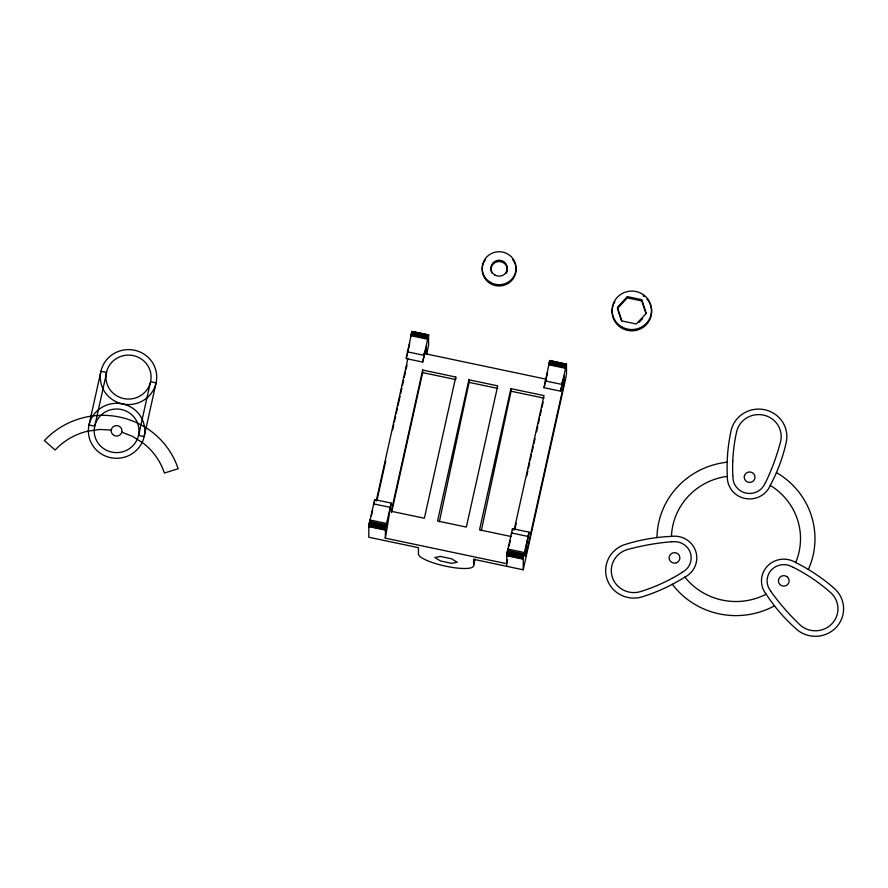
<?xml version="1.0" encoding="UTF-8"?>
<svg xmlns="http://www.w3.org/2000/svg" width="888" height="888" viewBox="0 0 888 888"><rect width="100%" height="100%" fill="white"/><g stroke="black" fill="none" stroke-linecap="round" stroke-linejoin="round"><path stroke-width="1.33" d="M671.483 536.374L671.95 536.308A22.3 21.723 -0.3 0 1 695.726 551.248A22.3 21.723 -0.3 0 1 685.314 576.878L684.892 577.089A181.163 176.446 -0.3 0 1 674.802 583.005L671.361 584.837A181.163 176.446 -0.3 0 1 646.198 595.537L644.222 596.159A28.216 27.484 -0.3 0 1 606.992 578.998A28.216 27.484 -0.3 0 1 627.017 543.933L628.993 543.301A176.024 171.44 -0.3 0 1 655.844 537.717L659.74 537.251A176.024 171.44 -0.3 0 1 671.483 536.374L671.628 533.51A64.558 62.87 -0.3 0 1 724.43 476.801L727.339 476.379A181.163 176.446 -0.3 0 1 727.117 464.912L727.216 461.094A181.163 176.446 -0.3 0 1 730.28 434.521L730.724 432.545A28.216 27.484 -0.3 0 1 764.601 409.712A28.216 27.484 -0.3 0 1 785.769 444.122L785.347 446.109A176.024 171.44 -0.3 0 1 776.878 471.55L775.335 475.069A176.024 171.44 -0.3 0 1 770.251 485.403L770.074 485.847A22.3 21.723 -0.3 0 1 744.899 498.434A22.3 21.723 -0.3 0 1 727.316 476.845L727.339 476.379M475.102 558.963L473.615 565.678A28.216 6.249 12.5 0 1 446.065 566.267A28.216 6.249 12.5 0 1 418.448 554.068L418.415 547.674L368.775 537.229L368.875 525.252L374.647 499.6L391.186 503.085C389.088 514.774 387.501 526.484 385.303 538.15L506.66 563.691L507.548 559.684M385.303 538.15L385.503 528.205L391.186 503.085M506.671 566.244L506.759 554.345L512.531 528.693L529.07 532.178L525.541 549.716L525.574 556.499L564.124 382.961L564.091 376.179L560.55 391.164L544 387.69L549.572 361.338L549.883 360.528L566.466 364.158L566.522 373.493L565.645 378.71L523.21 569.807L473.582 559.285L473.615 565.678M523.21 569.807L523.31 557.831L529.07 532.178M374.525 501.11L374.647 499.6M512.409 530.203L512.531 528.693M94.683 426.207L94.183 430.447A22.389 21.811 -0.3 0 0 111.844 452.125A22.389 21.811 -0.3 0 0 137.118 439.482L137.651 438.161A22.389 21.811 -0.3 0 0 137.895 424.142L137.407 422.799A22.389 21.811 -0.3 0 0 101.01 415.14L99.989 416.161A22.389 21.811 -0.3 0 0 95.049 424.819L94.683 426.207L89 425.008L100.932 371.273L106.627 372.472L95.049 424.819M111.266 430.047L111.333 429.703A5.361 5.217 -0.3 0 1 117.704 425.707A5.361 5.217 -0.3 0 1 121.811 431.912L121.734 432.245A5.361 5.217 -0.3 0 1 115.44 435.919A5.361 5.217 -0.3 0 1 111.266 430.047L99.778 429.47L87.257 431.279A64.558 62.87 -0.3 0 0 55.112 450.038L44.4 440.581A79.01 76.956 -0.3 0 1 88.811 416.55C109.146 412.92 130.791 417.416 147.907 428.993A79.01 76.956 -0.3 0 1 178.155 468.731L164.391 473.038A64.558 62.87 -0.3 0 0 143.068 443.023L132.445 436.341L121.756 432.145M374.336 502.22L373.804 504.961M511.688 534.054L511.976 532.634M439.327 521.866L469.341 381.119M481.307 530.691L511.033 391.308M426.717 354.323L428.593 344.91L428.571 334.943L411.999 331.435L406.116 358.597L422.666 362.071L426.207 347.086L426.229 353.935L546.231 379.198M428.571 334.943L422.666 362.071M566.466 364.158L560.55 391.164M150.216 383.117L138.639 435.453L144.156 436.619L156.088 382.883L150.572 381.729A22.577 21.989 -0.3 0 0 133.278 355.589A22.577 21.989 -0.3 0 0 106.449 372.438L106.005 375.28A22.577 21.989 -0.3 0 0 124.464 398.712A22.577 21.989 -0.3 0 0 150.216 383.117L150.572 381.729M371.406 515.806L372.605 510.434M407.57 353.002L409.657 343.601M376.223 501.054L407.903 358.452M377.3 498.856L385.703 461.027M392.596 429.97L393.795 424.564M394.394 421.856L395.604 416.461M396.203 413.753L397.402 408.358M398.002 405.65L400.1 396.192M400.699 393.495L401.898 388.089M402.497 385.392L403.696 379.986M404.295 377.289L405.494 371.883M406.105 369.186L407.004 365.123M422.644 370.052L391.275 511.288L424.375 518.248L455.744 377.023L422.644 370.052L422.655 372.616L391.586 512.498M468.92 379.798L437.551 521.023L466.344 527.084L497.713 385.858L468.92 379.798L468.942 382.351L497.735 388.411M514.119 530.103L544 395.593L510.9 388.633L479.531 529.859L511.299 536.552M508.991 546.242L510.189 540.87M545.154 383.438L545.754 380.752M546.353 378.066L547.541 372.694M515.029 528.626L516.228 523.243M526.684 476.168L527.872 470.784M528.471 468.098L529.67 462.715M530.269 460.028L531.457 454.645M532.056 451.959L533.255 446.575M533.855 443.889L535.042 438.506M536.541 431.779L537.74 426.395M538.339 423.709L539.527 418.326M540.126 415.639L541.325 410.256M541.913 407.57L543.112 402.186M407.27 354.345L406.427 357.775M544.844 384.793L544 387.69M795.648 562.504L795.248 562.259A22.3 21.723 -0.3 0 0 767.254 566.3A22.3 21.723 -0.3 0 0 765.856 593.828L766.155 594.194A176.024 171.44 -0.3 0 0 772.804 603.651L775.169 606.715A176.024 171.44 -0.3 0 0 793.55 626.562L795.104 627.916A28.216 27.484 -0.3 0 0 836.285 627.261A28.216 27.484 -0.3 0 0 832.933 587.279L831.401 585.914A181.163 176.446 -0.3 0 0 809.301 570.052L805.949 568.054A181.163 176.446 -0.3 0 0 795.648 562.504L796.736 559.84A64.558 62.87 -0.3 0 0 772.715 486.957L770.251 485.403M808.335 569.474L808.446 569.275A79.01 76.956 -0.3 0 0 776.6 472.66L776.434 472.56M639.06 322.366L642.668 318.492M774.48 605.827L774.314 605.927A79.01 76.956 -0.3 0 1 672.482 584.493L672.349 584.304M766.155 594.194L763.536 595.493A64.558 62.87 -0.3 0 1 686.724 579.331L684.892 577.089M727.194 462.193L726.961 462.204A79.01 76.956 -0.3 0 0 656.965 537.395L656.965 537.584M428.582 335.065L412.043 331.579M411.877 331.657L428.427 335.142M549.761 360.75L566.311 364.235M411.788 331.912L428.338 335.398M549.672 361.005L566.222 364.491M411.688 332.245L428.227 335.731M549.572 361.338L566.111 364.824M411.566 332.667L428.116 336.152M549.45 361.76L566 365.246M411.433 333.155L427.983 336.641M549.317 362.249L565.867 365.734M411.299 333.71L427.838 337.196M549.184 362.804L565.723 366.289M411.144 334.321L427.694 337.806M549.028 363.414L565.578 366.899M410.989 334.987L427.539 338.461M548.873 364.08L565.423 367.554M410.833 335.675L427.383 339.161M548.717 364.768L565.268 368.254M423.698 353.335L426.24 353.868M561.582 382.428L564.124 382.961M407.259 351.792L423.809 355.278M545.143 380.885L561.693 384.371M422.655 372.616L455.755 379.576L455.744 377.023M544.011 398.157L510.911 391.186L510.9 388.633M373.482 503.84L390.032 507.326M511.366 532.933L527.916 536.419M369.908 519.957L386.458 523.443M507.792 549.05L524.331 552.536M369.597 521.389L386.147 524.875M507.481 550.482L524.031 553.968M369.452 522.111L385.991 525.596M507.337 551.204L523.876 554.689M369.308 522.821L385.858 526.295M507.192 551.914L523.742 555.389M369.175 523.498L385.725 526.973M507.059 552.591L523.609 556.066M369.064 524.131L385.614 527.616M506.948 553.224L523.498 556.709M368.964 524.719L385.503 528.205M506.848 553.812L523.387 557.298M368.875 525.252L385.425 528.737M506.759 554.345L523.31 557.831M368.809 525.707L385.359 529.192M506.693 554.8L523.243 558.286M368.753 526.096L385.303 529.581M506.637 555.189L523.187 558.674M368.72 526.606L385.27 530.092M506.604 555.699L523.154 559.185M645.865 313.375L641.769 300.932L627.339 297.902L617.426 308.547L621.522 320.99M549.905 360.55L549.938 363.336M650.66 305.705A19.758 19.236 -0.3 0 1 631.512 330.824A19.758 19.236 -0.3 0 1 613.253 305.106M613.73 303.929A19.758 19.236 -0.3 0 1 614.907 301.698M643.09 295.771A19.758 19.236 -0.3 0 1 644.133 296.514M646.919 299.145A19.758 19.236 -0.3 0 1 647.718 300.133M648.451 301.165A19.758 19.236 -0.3 0 1 649.117 302.242M649.705 303.363A19.758 19.236 -0.3 0 1 650.216 304.517M491.197 271.428A8.181 7.97 -0.3 0 1 499.533 261.527A8.181 7.97 -0.3 0 1 506.837 272.172M506.637 272.66A8.181 7.97 -0.3 0 1 506.415 273.138M491.73 272.894A8.181 7.97 -0.3 0 1 491.519 272.416M515.562 265.479A16.939 16.495 -0.3 0 1 499.4 285.98A16.939 16.495 -0.3 0 1 482.584 266.012M482.85 264.957A16.939 16.495 -0.3 0 1 483.594 262.926M484.071 261.949A16.939 16.495 -0.3 0 1 485.214 260.106M512.742 259.662A16.939 16.495 -0.3 0 1 513.364 260.55M513.941 261.483A16.939 16.495 -0.3 0 1 515.262 264.446M732.767 461.127L732.655 464.813A174.647 170.096 -0.3 0 0 732.811 475.857L733.011 475.879A16.65 16.217 -0.3 0 0 765.29 482.661L765.478 482.728A240.67 234.41 -0.3 0 0 770.029 472.627L771.439 469.208A240.67 234.41 -0.3 0 0 775.335 458.852L776.523 455.355A240.67 234.41 -0.3 0 0 779.742 444.777L780.341 442.613A22.566 21.989 -0.3 0 0 763.403 415.085A22.566 21.989 -0.3 0 0 736.307 433.344L735.819 435.542A174.647 170.096 -0.3 0 0 734.021 446.453L733.588 450.105A174.647 170.096 -0.3 0 0 732.767 461.127M744.366 476.101L744.311 476.434A5.361 5.217 -0.3 0 0 748.473 482.306A5.361 5.217 -0.3 0 0 754.767 478.632L754.856 478.299A5.361 5.217 -0.3 0 0 750.749 472.094A5.361 5.217 -0.3 0 0 744.366 476.101M142.457 441.747L141.669 443.367A28.216 27.484 -0.3 0 1 110.612 457.675A28.216 27.484 -0.3 0 1 88.389 432.156L88.356 430.358A28.216 27.484 -0.3 0 1 92.374 416.683L93.373 415.162A28.216 27.484 -0.3 0 1 142.091 419.058L142.824 420.712A28.216 27.484 -0.3 0 1 144.333 425.896L144.611 427.672A28.216 27.484 -0.3 0 1 142.457 441.747M793.373 567.388L793.262 567.543A16.65 16.217 -0.3 0 0 771.073 591.375L770.928 591.508A240.67 234.41 -0.3 0 0 777.633 600.399L779.964 603.285A240.67 234.41 -0.3 0 0 787.223 611.754L789.743 614.496A240.67 234.41 -0.3 0 0 797.535 622.499L799.156 624.086A22.566 21.989 -0.3 0 0 832.1 623.565A22.566 21.989 -0.3 0 0 829.425 591.586L827.716 590.065A174.647 170.096 -0.3 0 0 818.914 583.105L815.883 580.907A174.647 170.096 -0.3 0 0 806.493 574.703L803.274 572.771A174.647 170.096 -0.3 0 0 793.373 567.388M627.328 296.625L617.415 307.27L621.922 320.957L636.352 323.998L646.264 313.342L641.758 299.656L627.328 296.625M148.13 396.836L146.753 398.046A28.216 27.484 -0.3 0 1 100.866 382.584A28.216 27.484 -0.3 0 1 136.852 350.827A28.216 27.484 -0.3 0 1 148.13 396.836M671.95 578.388L668.62 580.142A174.647 170.096 -0.3 0 1 658.419 584.959L654.944 586.424A174.647 170.096 -0.3 0 1 644.344 590.365L642.146 591.042A22.566 21.989 -0.3 0 1 612.365 577.322A22.566 21.989 -0.3 0 1 628.382 549.272L630.602 548.695A240.67 234.41 -0.3 0 1 641.624 546.12L645.321 545.376A240.67 234.41 -0.3 0 1 656.487 543.467L660.217 542.957A240.67 234.41 -0.3 0 1 671.483 541.736L671.517 541.924A16.65 16.217 -0.3 0 1 681.607 572.549L681.695 572.727A174.647 170.096 -0.3 0 1 671.95 578.388M676.467 562.748L676.134 562.859A5.361 5.217 -0.3 0 1 669.385 559.484A5.361 5.217 -0.3 0 1 672.86 552.913L673.193 552.824A5.361 5.217 -0.3 0 1 679.598 556.288A5.361 5.217 -0.3 0 1 676.467 562.748M440.415 556.443L434.82 557.52L440.437 560.95L451.648 563.303L457.242 562.237L451.626 558.807L440.415 556.443M787.379 577.011L787.112 576.8A5.361 5.217 -0.3 0 0 779.808 577.378A5.361 5.217 -0.3 0 0 779.919 584.515L780.175 584.759A5.361 5.217 -0.3 0 0 787.745 584.393A5.361 5.217 -0.3 0 0 787.379 577.011M621.678 326.806A19.758 19.236 -0.3 0 0 651.592 310.622A19.758 19.236 -0.3 0 0 622.255 293.495A19.758 19.236 -0.3 0 0 621.678 326.806M494.916 275.047A8.181 7.97 -0.3 0 0 507.314 268.343A8.181 7.97 -0.3 0 0 495.149 261.239A8.181 7.97 -0.3 0 0 494.916 275.047M490.42 282.362A16.939 16.495 -0.3 0 0 516.061 268.487A16.939 16.495 -0.3 0 0 490.909 253.79A16.939 16.495 -0.3 0 0 490.42 282.362"/></g></svg>
